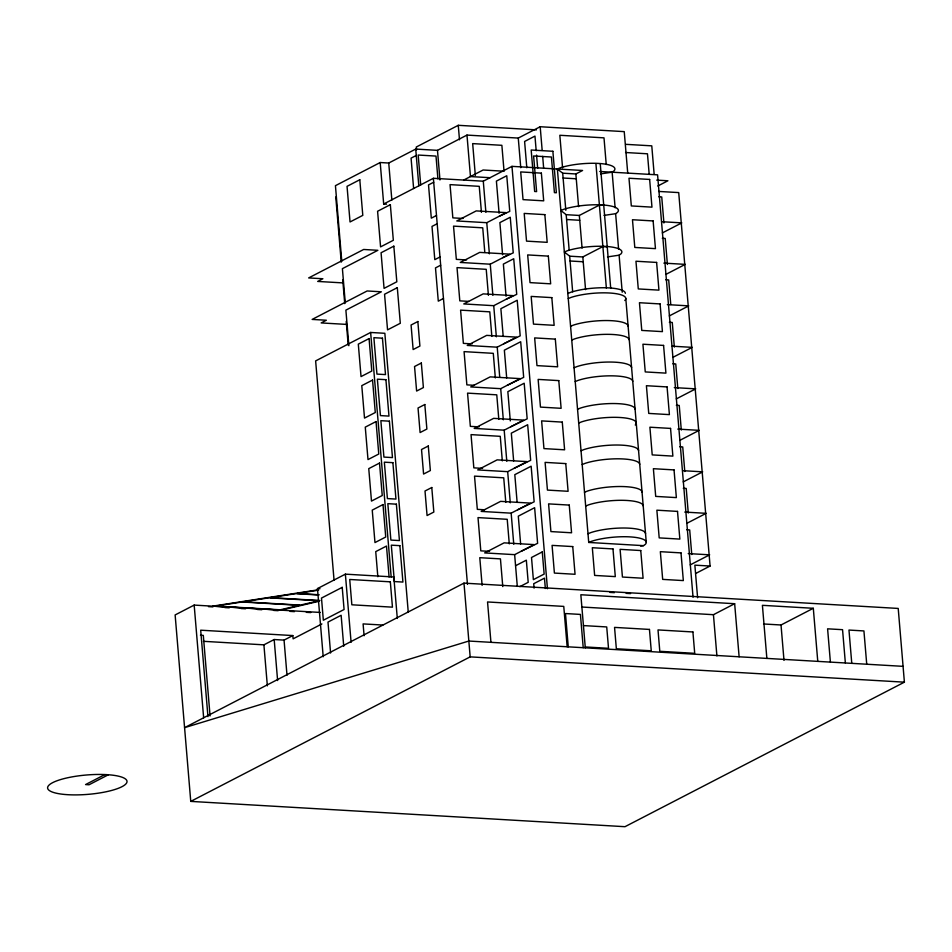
<?xml version="1.0" encoding="UTF-8"?>
<svg xmlns="http://www.w3.org/2000/svg" width="952" height="952" viewBox="0 0 952 952"><rect width="100%" height="100%" fill="white"/><g stroke="black" fill="none" stroke-linecap="round" stroke-linejoin="round"><path stroke-width="1.43" d="M600.569 173.907L612.136 172.193L613.933 170.955A31.94 7.783 -4.8 0 0 598.618 163.435A31.94 7.783 -4.8 0 0 560.264 167.826L557.372 169.004L588.729 542.45L643.492 545.651L645.289 544.401A31.94 7.783 -4.8 0 0 629.974 536.88A31.94 7.783 -4.8 0 0 591.62 541.271L588.729 542.45M604.056 215.402L615.623 213.688L617.408 212.451A31.94 7.783 -4.8 0 0 602.104 204.93A31.94 7.783 -4.8 0 0 563.751 209.321L560.847 210.499L566.19 214.688L579.328 215.45L599.403 205.073L603.746 205.323M607.531 256.897L619.109 255.184L620.894 253.946A31.94 7.783 -4.8 0 0 605.579 246.413A31.94 7.783 -4.8 0 0 567.225 250.816L564.334 251.994L569.677 256.183L582.814 256.945L602.878 246.568L607.221 246.818M627.725 173.109L624.238 131.626L540.189 126.735L518.269 138.076L466.98 135.089L437.48 150.345L415.726 149.071L388.737 163.03L380.193 162.53L335.437 185.676L341.78 261.241M536.428 129.865L458.269 125.307L416.286 147.024L416.536 149.916M416.262 155.462L411.074 158.139L413.62 188.496M380.193 162.53L383.68 204.002L433.374 178.298L483.283 181.201L511.974 166.362L582.576 170.479L575.853 173.954L562.703 173.193L557.372 169.004M433.707 182.237L428.519 184.914L431.315 218.163L436.492 215.485M463.683 180.059L483.128 170.003L502.715 171.146M437.194 223.732L432.006 226.409L434.802 259.658L439.979 256.98M486.769 222.697L506.202 212.641L476.226 210.904L456.793 220.947L486.769 222.697L489.376 253.815M440.669 265.227L435.492 267.905L438.289 301.153L443.465 298.476M490.256 264.192L509.689 254.136L479.713 252.387L460.28 262.443L490.256 264.192L492.862 295.31M408.229 611.898L384.846 333.295L370.637 332.462L315.636 360.915L334.057 580.244M657.784 186.009L667.911 180.773L656.713 180.118M493.731 305.687L513.176 295.632L483.2 293.882L463.767 303.938L493.731 305.687L496.349 336.806M662.342 232.931L681.775 222.875L661.795 221.709M497.218 347.183L516.662 337.127L486.686 335.378L467.242 345.433L497.218 347.183L499.705 376.825M665.817 274.426L685.261 264.37L663.853 263.121M500.704 388.678L520.137 378.622L490.173 376.873L470.728 386.928L500.704 388.678L503.322 419.796M669.304 315.921L688.748 305.866L667.34 304.616M504.191 430.173L523.624 420.118L493.648 418.368L474.215 428.424L504.191 430.173L506.797 461.292M320.277 612.445L194.172 605.091L175.132 614.944L190.757 801.394L624.988 826.693L904.4 682.168L898.212 608.435L463.981 583.136L184.569 727.661L468.836 641.041L903.067 666.341M672.79 357.405L692.235 347.361L672.243 346.195M507.678 471.668L527.111 461.613L497.134 459.864L477.702 469.919L507.678 471.668L510.284 502.787M676.277 398.9L695.71 388.844L674.302 387.607M323.204 656.749L317.48 588.586L345.374 574.151L393.819 576.971L397.305 618.467M511.153 513.164L530.597 503.108L500.621 501.359L481.188 511.414L511.153 513.164L513.771 544.282M203.407 641.315L263.906 644.837L274.176 639.53L284.053 640.101L292.835 635.567L293.109 638.84L321.883 623.953M679.764 440.395L699.196 430.34L677.788 429.102M514.639 554.659L534.084 544.603L504.108 542.854L484.663 552.91L514.639 554.659L517.305 586.42M104.898 774.571L85.573 784.567L89.036 784.769L108.361 774.773M515.567 565.738L526.337 560.169L528.193 582.327L519.828 586.658M683.238 481.89L702.683 471.835L682.703 470.669M686.725 523.386L706.17 513.33L684.762 512.081M190.757 801.394L470.169 656.868L904.4 682.168M690.212 564.881L709.657 554.826L688.236 553.576M695.662 573.497L710.085 566.035L678.716 192.59L658.606 191.423M581.803 607.019L713.441 614.694L734.658 603.711L739.121 656.785M763.575 623.976L781.021 624.988L813.306 608.292L817.768 661.366M567.82 293.49L570.712 292.312A31.94 7.783 -4.8 0 1 605.305 287.766A31.94 7.783 -4.8 0 1 625.357 293.335M568.249 298.571L571.14 297.393A31.94 7.783 -4.8 0 1 609.494 293.002A31.94 7.783 -4.8 0 1 624.809 300.523M570.569 326.274L573.461 325.096A31.94 7.783 -4.8 0 1 608.066 320.562A31.94 7.783 -4.8 0 1 628.106 326.12M571.736 340.066L574.627 338.888A31.94 7.783 -4.8 0 1 609.221 334.354A31.94 7.783 -4.8 0 1 629.272 339.912M574.056 367.769L576.948 366.591A31.94 7.783 -4.8 0 1 611.553 362.058A31.94 7.783 -4.8 0 1 631.592 367.615M575.21 381.562L578.114 380.383A31.94 7.783 -4.8 0 1 612.707 375.85A31.94 7.783 -4.8 0 1 632.747 381.407M577.543 409.265L580.434 408.087A31.94 7.783 -4.8 0 1 615.028 403.553A31.94 7.783 -4.8 0 1 635.079 409.11M578.697 423.057L581.589 421.879A31.94 7.783 -4.8 0 1 619.954 417.488A31.94 7.783 -4.8 0 1 635.258 425.008M581.029 450.76L583.921 449.582A31.94 7.783 -4.8 0 1 618.514 445.036A31.94 7.783 -4.8 0 1 638.566 450.605M582.184 464.552L585.075 463.374A31.94 7.783 -4.8 0 1 619.669 458.828A31.94 7.783 -4.8 0 1 639.72 464.397M584.516 492.255L587.408 491.077A31.94 7.783 -4.8 0 1 622.001 486.531A31.94 7.783 -4.8 0 1 642.041 492.101M585.67 506.047L588.562 504.869A31.94 7.783 -4.8 0 1 623.155 500.324A31.94 7.783 -4.8 0 1 643.207 505.893M587.991 533.751L590.894 532.573A31.94 7.783 -4.8 0 1 625.488 528.027A31.94 7.783 -4.8 0 1 645.527 533.596M318.789 601.331L281.221 610.113L212.784 606.126L317.944 589.859M318.658 590.133L297.072 593.477L319.027 594.75M640.601 546.067L643.492 545.651M625.595 144.323L651.775 145.846L654.131 173.99M625.559 152.51L647.467 153.796L649.169 174.026M599.736 171.479L657.582 174.847L693.044 597.202M563.108 178.012L576.257 178.786M490.054 177.703L470.466 176.56L466.98 135.089M658.808 196.79L661.735 196.957L663.913 222.97M383.68 204.002L386.524 204.168M566.595 219.507L579.744 220.281M463.065 218.46L452.843 217.865L450.046 184.629L479.249 186.33L481.438 212.344M662.294 238.286L665.222 238.452L667.4 264.466M570.081 261.003L583.219 261.764M466.551 259.955L456.329 259.361L453.533 226.124L482.735 227.825L484.806 252.387M665.781 279.781L668.697 279.947L670.767 304.521M343.327 282.923L317.694 281.435L322.871 278.746L308.662 277.925L363.664 249.472L377.873 250.305L342.399 268.654L345.267 302.736M468.574 301.368L459.804 300.856L457.019 267.619L486.222 269.321L488.412 295.334M669.351 322.3L672.267 322.466L674.337 347.04M346.814 324.418L321.169 322.93L326.357 320.241L312.149 319.42L367.151 290.967L381.359 291.8L345.885 310.138L348.872 345.707M472.144 343.886L463.374 343.375L460.589 310.138L489.792 311.839L491.851 336.413M672.838 363.795L675.753 363.962L677.824 388.535M474.167 385.298L466.861 384.87L464.076 351.633L493.279 353.335L495.337 377.908M676.325 405.29L679.24 405.457L681.299 430.03M479.106 426.877L470.347 426.365L467.551 393.128L496.765 394.83L498.824 419.392M679.799 446.785L682.727 446.952L684.786 471.526M482.593 468.372L473.834 467.86L471.038 434.624L500.252 436.325L502.311 460.887M683.286 488.281L686.213 488.447L688.272 513.021M484.616 509.784L477.321 509.356L474.524 476.119L503.727 477.821L505.798 502.382M686.773 529.764L689.7 529.943L691.759 554.516M489.566 551.363L480.796 550.851L478.011 517.602L507.214 519.304L509.284 543.878M710.085 566.035L694.865 565.155L697.602 597.749M609.946 592.406L614.361 592.668M626.142 593.346L630.557 593.608M734.658 603.711L580.839 594.75L585.302 647.824M813.306 608.292L762.409 605.329L766.86 658.403M317.48 588.586L320.003 588.729M318.718 594.988L295.87 593.655L270.19 597.63L319.932 600.533M583.445 625.583L606.721 626.94L608.518 648.312L585.242 646.955M208.476 606.626L212.927 606.888M224.779 607.578L229.23 607.84M241.082 608.53L245.533 608.78M257.397 609.482L261.836 609.732M273.7 610.422L278.151 610.684M290.003 611.374L294.454 611.636M306.306 612.326L310.757 612.588M382.906 625.048L363.093 623.905L364.092 635.734M292.835 635.567L200.694 630.2L207.952 716.606M200.455 635.234L203.311 635.401L210.071 715.952M866.725 664.175L863.928 630.938L848.97 630.057L851.766 663.306M845.352 662.925L842.556 629.688L827.597 628.82L830.394 662.057M781.021 624.988L783.996 660.379M713.441 614.694L716.904 655.94M625.785 298.416L646.265 542.295M612.136 172.193L615.123 207.762M615.623 213.688L618.61 249.257M619.109 255.184L622.215 292.228M606.234 164.494L603.996 137.85L559.835 135.279L562.572 167.838M600.26 163.827L610.708 288.313M595.916 163.577L606.365 288.063M575.853 173.954L578.59 206.655M579.328 215.45L582.077 248.139M582.814 256.945L585.563 289.634M562.703 173.193L565.821 210.285M566.19 214.688L569.177 250.316M569.677 256.183L572.664 291.812M540.189 126.735L542.176 150.428M542.676 156.354L543.663 168.206M583.219 647.705L580.423 614.421L565.464 613.54L568.261 646.836M536.19 150.725L534.965 136.1L524.6 141.467L526.813 167.778M536.559 155.105L537.666 168.266M567.154 646.765L563.762 606.4L487.543 601.962L490.935 642.326M518.269 138.076L520.756 167.695M511.974 166.362L547.448 588.717M545.341 588.467L544.473 578.15L533.715 583.719L534.084 588.134M504.048 171.324L501.871 145.311L472.668 143.609L475.334 175.406M499.098 213.272L496.397 181.106L506.762 175.751L509.748 211.368L499.336 216.199M502.585 254.767L499.883 222.601L510.248 217.246L513.235 252.863L502.823 257.683M506.059 296.262L503.37 264.097L513.723 258.742L516.722 294.358L506.309 299.178M503.203 336.461L500.871 308.686L517.21 300.237L520.197 335.854L503.81 343.767M506.69 377.956L504.358 350.181L520.696 341.732L523.683 377.349L507.297 385.262M510.296 420.915L507.844 391.677L524.183 383.228L527.17 418.844L510.784 426.758M513.652 460.947L511.319 433.172L527.67 424.723L530.657 460.34L514.27 468.253M517.138 502.442L514.806 474.667L531.145 466.206L534.143 501.823L517.757 509.748M520.625 543.937L518.293 516.163L534.631 507.702L537.618 543.318L521.232 551.244M483.283 181.201L485.889 212.32M502.775 586.587L500.443 558.883L479.784 557.682L482.117 585.385M458.269 125.307L459.483 139.789M437.48 150.345L439.967 179.964M437.908 178.881L436.004 156.08L418.19 155.045L420.701 184.962M433.374 178.298L467.468 584.373M463.981 583.136L470.169 656.868M415.726 149.071L418.809 185.819M388.737 163.03L391.855 200.063M370.637 332.462L391.177 576.983M389.094 577.031L386.488 546.055L375.731 551.625L377.837 576.698M335.77 196.945L341.244 262.133M342.744 279.912L344.731 303.617M346.219 321.407L348.218 345.112M345.374 574.151L351.098 642.326M343.732 646.218L341.137 615.278L327.988 622.084L330.582 653.024M284.053 640.101L287.004 675.254M274.176 639.53L277.615 680.537M263.906 644.837L267.357 685.845M194.172 605.091L203.645 717.808M359.797 179.75L347.04 186.342L350.038 221.959L362.795 215.366L359.797 179.75M390.344 204.668L377.587 211.261L380.574 246.889L393.331 240.285L390.344 204.668M393.83 246.163L381.074 252.756L384.061 288.373L396.817 281.78L393.83 246.163M397.305 287.659L384.56 294.251L387.547 329.868L400.304 323.275L397.305 287.659M369.067 338.579L358.309 344.148L361.034 376.599L371.792 371.03L369.067 338.579M417.845 321.526L411.074 325.025L413.132 349.562L419.903 346.064L417.845 321.526M372.553 380.074L361.784 385.643L364.509 418.095L375.278 412.525L372.553 380.074M421.331 363.021L414.548 366.52L416.619 391.058L423.39 387.559L421.331 363.021M376.04 421.569L365.27 427.139L367.996 459.59L378.765 454.021L376.04 421.569M424.818 404.517L418.035 408.015L420.094 432.553L426.877 429.055L424.818 404.517M379.515 463.065L368.757 468.634L371.482 501.085L382.24 495.516L379.515 463.065M428.293 446.012L421.522 449.511L423.58 474.048L430.363 470.55L428.293 446.012M383.002 504.56L372.244 510.129L374.969 542.58L385.727 537.011L383.002 504.56M431.78 487.507L425.008 491.006L427.067 515.544L433.838 512.045L431.78 487.507M342.22 587.348L321.49 598.07L323.347 620.228L344.077 609.506L342.22 587.348M542.271 551.922L531.513 557.491L533.37 579.649L544.139 574.08L542.271 551.922M299.452 605.317L280.281 609.804L215.806 606.055L242.094 601.985L299.452 605.317M319.051 600.736L300.32 605.115L243.295 601.795L268.988 597.82L319.051 600.736M106.695 774.642L102.007 774.464A39.841 9.71 -4.8 0 0 47.659 788.351A39.841 9.71 -4.8 0 0 106.112 791.766A39.841 9.71 -4.8 0 0 111.051 774.987L106.695 774.642M552.874 151.273L531.18 150.011L534.655 191.483L536.607 191.602L533.608 155.985L551.422 157.02L554.409 192.637L556.361 192.756L552.874 151.273M541.367 173.133L520.708 171.931L523.041 199.634L543.699 200.836L541.367 173.133M649.645 179.44L628.986 178.238L631.319 205.941L651.965 207.143L649.645 179.44M544.853 214.628L524.195 213.426L526.527 241.13L547.186 242.332L544.853 214.628M653.131 220.935L632.473 219.733L634.794 247.437L655.452 248.639L653.131 220.935M548.34 256.124L527.682 254.922L530.014 282.625L550.661 283.827L548.34 256.124M656.618 262.431L635.96 261.229L638.28 288.932L658.939 290.134L656.618 262.431M551.827 297.619L531.168 296.417L533.489 324.12L554.147 325.322L551.827 297.619M660.093 303.926L639.447 302.724L641.767 330.427L662.425 331.629L660.093 303.926M555.313 339.114L534.655 337.912L536.976 365.616L557.634 366.817L555.313 339.114M663.58 345.421L642.921 344.219L645.254 371.923L665.912 373.125L663.58 345.421M382.442 338.186L373.886 337.686L376.944 374.1L385.5 374.6L382.442 338.186M558.788 380.61L538.142 379.408L540.462 407.099L561.121 408.313L558.788 380.61M667.066 386.917L646.408 385.715L648.74 413.418L669.399 414.62L667.066 386.917M385.917 379.681L377.373 379.182L380.431 415.596L388.975 416.095L385.917 379.681M562.275 422.105L541.617 420.891L543.949 448.594L564.607 449.808L562.275 422.105M670.553 428.412L649.895 427.21L652.215 454.901L672.874 456.115L670.553 428.412M389.404 421.177L380.859 420.677L383.918 457.091L392.462 457.591L389.404 421.177M565.762 463.6L545.103 462.386L547.436 490.09L568.094 491.291L565.762 463.6M674.04 469.907L653.381 468.693L655.702 496.397L676.36 497.61L674.04 469.907M392.89 462.672L384.346 462.172L387.404 498.586L395.949 499.074L392.89 462.672M569.248 505.084L548.59 503.882L550.91 531.585L571.569 532.787L569.248 505.084M677.515 511.402L656.868 510.189L659.189 537.892L679.847 539.094L677.515 511.402M396.377 504.167L387.833 503.667L390.879 540.082L399.435 540.569L396.377 504.167M572.735 546.579L552.077 545.377L554.397 573.08L575.056 574.282L572.735 546.579M612.981 548.923L592.322 547.721L594.643 575.424L615.301 576.626L612.981 548.923M640.755 550.542L620.097 549.34L622.429 577.043L643.088 578.245L640.755 550.542M681.001 552.886L660.343 551.684L662.675 579.387L683.334 580.589L681.001 552.886M399.864 545.663L391.308 545.163L394.366 581.565L402.922 582.065L399.864 545.663M390.332 581.827L349.729 579.471L351.847 604.794L392.45 607.162L390.332 581.827M649.454 629.427L614.552 627.392L616.349 648.764L651.251 650.799L649.454 629.427M692.913 631.961L658.01 629.927L659.796 651.299L694.71 653.334L692.913 631.961"/></g></svg>
